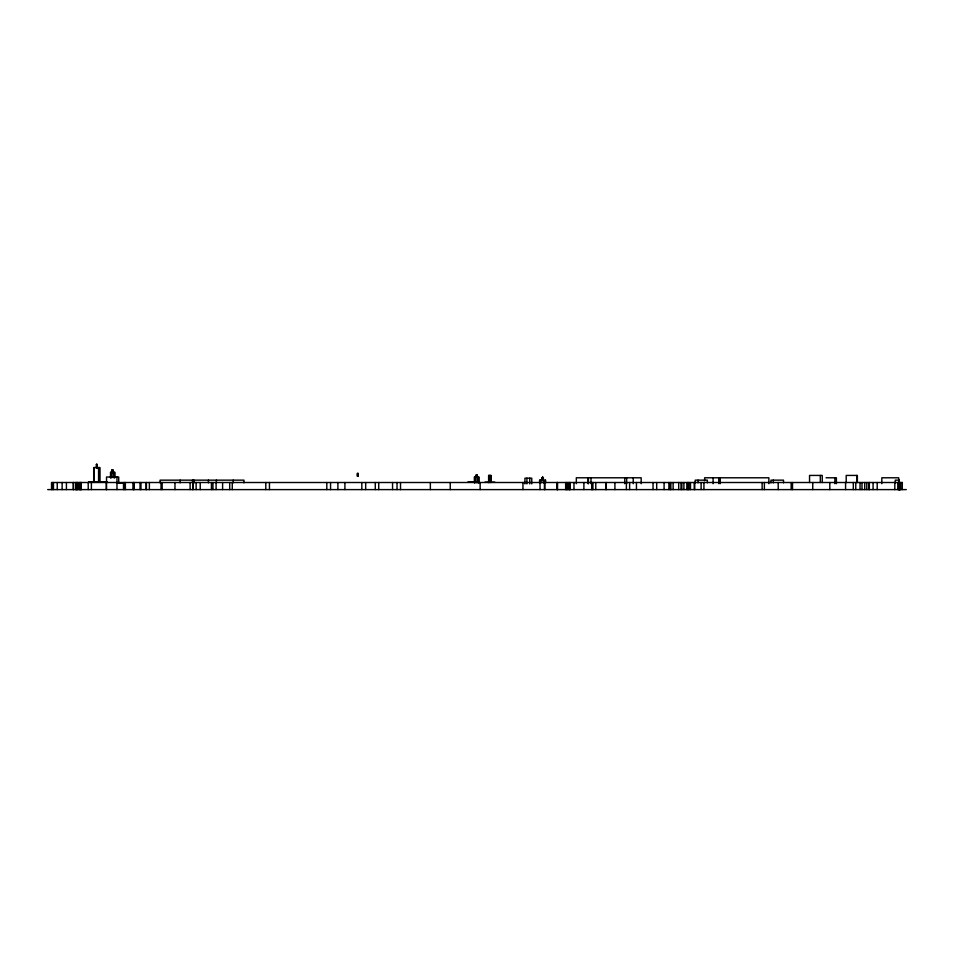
<?xml version="1.0" encoding="UTF-8"?>
<svg xmlns="http://www.w3.org/2000/svg" width="954" height="954" viewBox="0 0 954 954"><rect width="100%" height="100%" fill="white"/><g stroke="black" fill="none" stroke-linecap="round" stroke-linejoin="round"><path stroke-width="1.43" d="M96.342 464.395L97.248 464.395L97.248 467.949M476.165 475.032L477.131 475.032M543.303 477.787L543.303 479.886L543.386 477.787L541.812 477.787L541.908 479.886M826.057 477.787L836.396 477.787L836.396 483.69M88.782 481.722L107.039 481.722M468.08 481.722L473.065 481.722M484.954 482.116L494.78 482.116M902.257 482.509L902.257 489.605L902.329 482.509L51.54 482.509L51.54 489.605M116.972 483.296L123.34 483.296M899.61 487.232L899.694 489.605M47.7 489.605L906.3 489.605M900.326 482.509L900.326 489.605M900.23 482.509L900.23 489.605M899.61 489.605L899.467 484.87L899.3 489.605M899.133 489.605L899.133 480.148L895.269 480.148L895.269 482.855M899.038 480.148L899.038 489.605M898.751 483.69L898.704 477.787L881.818 477.787L881.818 483.69M898.477 482.509L898.489 489.605M898.012 482.509L898.036 489.605M894.84 482.509L894.78 489.605M877.203 482.509L877.203 489.605M873.077 482.509L873.077 489.605M869.344 482.509L869.344 489.605M868.903 482.509L868.903 489.605M866.792 482.509L866.792 489.605M864.729 482.509L864.729 489.605M861.999 482.509L861.999 489.605M860.055 482.509L860.055 489.605M857.384 482.509L857.384 475.426L846.198 475.426L846.198 482.509M856.752 475.426L856.752 482.509M855.762 482.509L855.762 489.605M853.305 482.509L853.305 489.605M845.578 482.509L845.578 489.605M834.893 477.787L834.893 483.69M829.813 482.509L829.813 489.605M822.253 482.509L822.253 475.426L809.552 475.426L809.552 482.509M820.309 475.426L820.309 482.509M812.748 482.509L812.748 489.605M792.524 482.509L792.524 489.605M791.164 482.509L791.164 489.605M783.508 482.855L783.508 480.148L770.963 480.148L770.963 482.855M778.202 482.509L778.202 489.605M773.324 480.148L773.324 482.855M768.876 483.69L768.876 477.787L704.636 477.787L704.636 480.744M764.369 482.509L764.369 489.605M762.127 482.509L762.127 489.605M720.246 477.787L720.246 483.69M718.791 477.787L718.791 483.69M713.103 477.787L713.103 483.69M707.343 482.855L707.343 480.148L695.227 480.148L695.227 482.855M703.933 482.509L703.933 489.605M701.118 482.509L701.118 489.605M698.054 480.148L698.054 482.855M694.762 482.509L694.762 489.605M694.202 482.509L694.202 489.605M690.493 482.509L690.493 489.605M689.015 482.509L689.015 489.605M688.001 482.509L688.001 489.605M687.977 482.509L687.977 489.605M686.832 482.509L686.832 489.605M683.899 482.509L683.899 489.605M681.848 482.509L681.848 489.605M681.001 482.509L681.001 489.605M678.699 482.509L678.699 489.605M673.119 482.509L673.119 489.605M670.865 482.509L670.865 489.605M670.209 482.509L670.209 489.605M668.897 482.509L668.897 489.605M664.091 482.509L664.091 489.605M656.686 482.509L656.686 489.605M653.037 482.509L653.037 489.605M641.171 483.69L641.171 477.787L576.323 477.787L576.323 483.69M636.449 482.509L636.449 489.605M633.241 477.787L633.241 483.69M629.616 482.509L629.616 489.605M626.647 477.787L626.647 483.69M626.373 482.509L626.373 489.605M624.763 477.787L624.763 483.69M614.913 482.509L614.913 489.605M606.291 482.509L606.291 489.605M605.897 482.509L605.897 489.605M595.773 482.509L595.773 489.605M592.911 482.509L592.911 489.605M592.124 482.509L592.124 489.605M591.766 482.509L591.766 489.605M590.991 477.787L590.991 483.69M588.439 477.787L588.439 483.69M588.058 477.787L588.058 483.69M583.896 482.509L583.896 489.605M573.986 482.509L573.986 489.605M569.967 482.509L569.967 489.605M569.884 482.509L569.884 489.605M569.478 482.509L569.478 489.605M568.119 482.509L568.119 489.605M567.201 482.509L567.201 489.605M566.426 482.509L566.426 489.605M565.662 482.509L565.662 489.605M557.541 482.509L557.541 489.605M557.267 482.509L557.267 489.605M557.076 482.509L557.076 489.605M545.605 482.855L545.605 480.148L539.582 480.148L539.582 482.855M545.271 480.148L545.271 482.855M544.877 482.509L544.877 489.605M544.424 482.509L544.424 489.605M543.363 480.148L543.363 482.855M542.802 479.886L542.743 477L542.432 478.574M542.635 477L542.552 478.574M542.194 477.787L542.194 479.886M541.013 480.148L541.013 482.855M540.036 482.509L540.036 489.605M539.916 480.148L539.916 482.855M531.76 483.893L531.748 478.181L524.938 478.181L524.95 483.893M529.744 478.181L529.744 483.893M526.918 478.181L526.918 483.893M522.959 482.509L522.959 489.605M491.227 482.509L491.107 475.426L488.615 475.426L488.615 482.509M490.571 475.426L490.571 482.509M489.545 475.426L489.545 482.509M488.734 475.426L488.734 482.509M480.148 482.509L480.148 489.605M478.86 482.772L478.86 477L474.412 477L474.412 482.772M478.622 477L478.622 482.772M477.799 477L477.799 482.772M477.072 475.032L477.131 477.394M476.773 475.032L476.905 477.394M476.392 475.032L476.523 477.394M476.213 475.032L476.165 477.394M476.058 477L476.058 482.772M474.651 477L474.651 482.772M450.252 482.509L450.252 489.605M430.361 482.509L430.361 489.605M400.525 482.509L400.525 489.605M397.019 482.509L397.019 489.605M392.559 482.509L392.559 489.605M378.726 482.509L378.726 489.605M375.28 482.509L375.28 489.605M365.668 482.509L365.668 489.605M361.828 482.509L361.828 489.605M357.905 473.458L357.905 476.213M357.535 473.458L357.547 476.213M344.907 482.509L344.907 489.605M337.895 482.509L337.895 489.605M330.573 482.509L330.573 489.605M326.805 482.509L326.805 489.605M269.457 482.509L269.457 489.605M265.796 482.509L265.796 489.605M243.95 482.855L243.95 480.148L160.057 480.148L160.057 482.855M233.217 480.148L233.217 482.855M232.263 482.509L232.263 489.605M229.699 482.509L229.699 489.605M222.604 482.509L222.604 489.605M216.355 480.148L216.355 482.855M216.093 482.509L216.093 489.605M212.945 482.509L212.945 489.605M211.442 482.509L211.442 489.605M208.401 480.148L208.401 482.855M200.233 482.509L200.233 489.605M196.142 482.509L196.142 489.605M194.079 480.148L194.079 482.855M192.958 480.148L192.911 489.605M192.732 482.509L192.732 489.605M192.505 480.148L192.505 482.855M190.108 482.509L190.108 489.605M180.139 480.148L180.139 482.855M174.976 482.509L174.976 489.605M162.156 482.509L162.156 489.605M161.035 482.509L161.035 489.605M149.373 482.509L149.373 489.605M146.415 482.509L146.415 489.605M146.105 482.509L146.105 489.605M140.942 482.509L140.942 489.605M140.047 482.509L140.047 489.605M134.144 482.509L134.144 489.605M133.56 482.509L133.56 489.605M133.107 482.509L133.107 489.605M125.344 482.509L125.403 489.605M124.545 482.509L124.724 489.605M123.495 482.509L123.495 489.605M118.713 482.605L118.713 477L106.526 477L106.526 489.605M116.972 477L116.972 489.605M114.778 477.787L114.778 472.278L110.497 472.278L110.497 477.787M114.552 472.278L114.552 477.787M113.204 477.787L113.132 469.917L112.012 469.917L112.012 473.065M112.763 469.917L112.763 473.065M112.298 469.917L112.298 473.065M112.071 469.917L112.071 473.065M111.523 472.278L111.523 477.787M110.724 472.278L110.724 477.787M106.299 481.722L106.299 489.605M99.943 482.247L99.943 467.555L93.695 467.555L93.695 482.247M99.359 467.555L99.359 482.247M98.572 467.555L98.572 482.247M96.914 464.395L97.034 467.949M96.676 464.395L96.569 467.949M96.402 464.395L96.342 467.949M94.267 467.555L94.267 482.247M91.393 482.509L91.393 489.605M88.221 482.509L88.221 489.605M81.078 482.509L81.078 489.605M80.995 482.509L80.995 489.605M80.804 482.509L80.804 489.605M79.945 482.509L79.945 489.605M79.552 482.509L79.552 489.605M77.906 482.509L77.906 489.605M77.512 482.509L77.512 489.605M76.415 482.509L76.439 489.605M76.07 482.509L76.07 489.605M75.915 482.509L75.915 489.605M73.541 482.509L73.541 489.605M73.255 482.509L73.255 489.605M66.422 482.509L66.422 489.605M62.129 482.509L62.129 489.605M57.24 482.509L57.24 489.605M53.46 482.509L53.46 489.605M52.172 482.509L52.172 489.605M358.155 473.458L357.285 473.458L357.297 476.213L358.155 476.213L358.155 473.458"/></g></svg>
